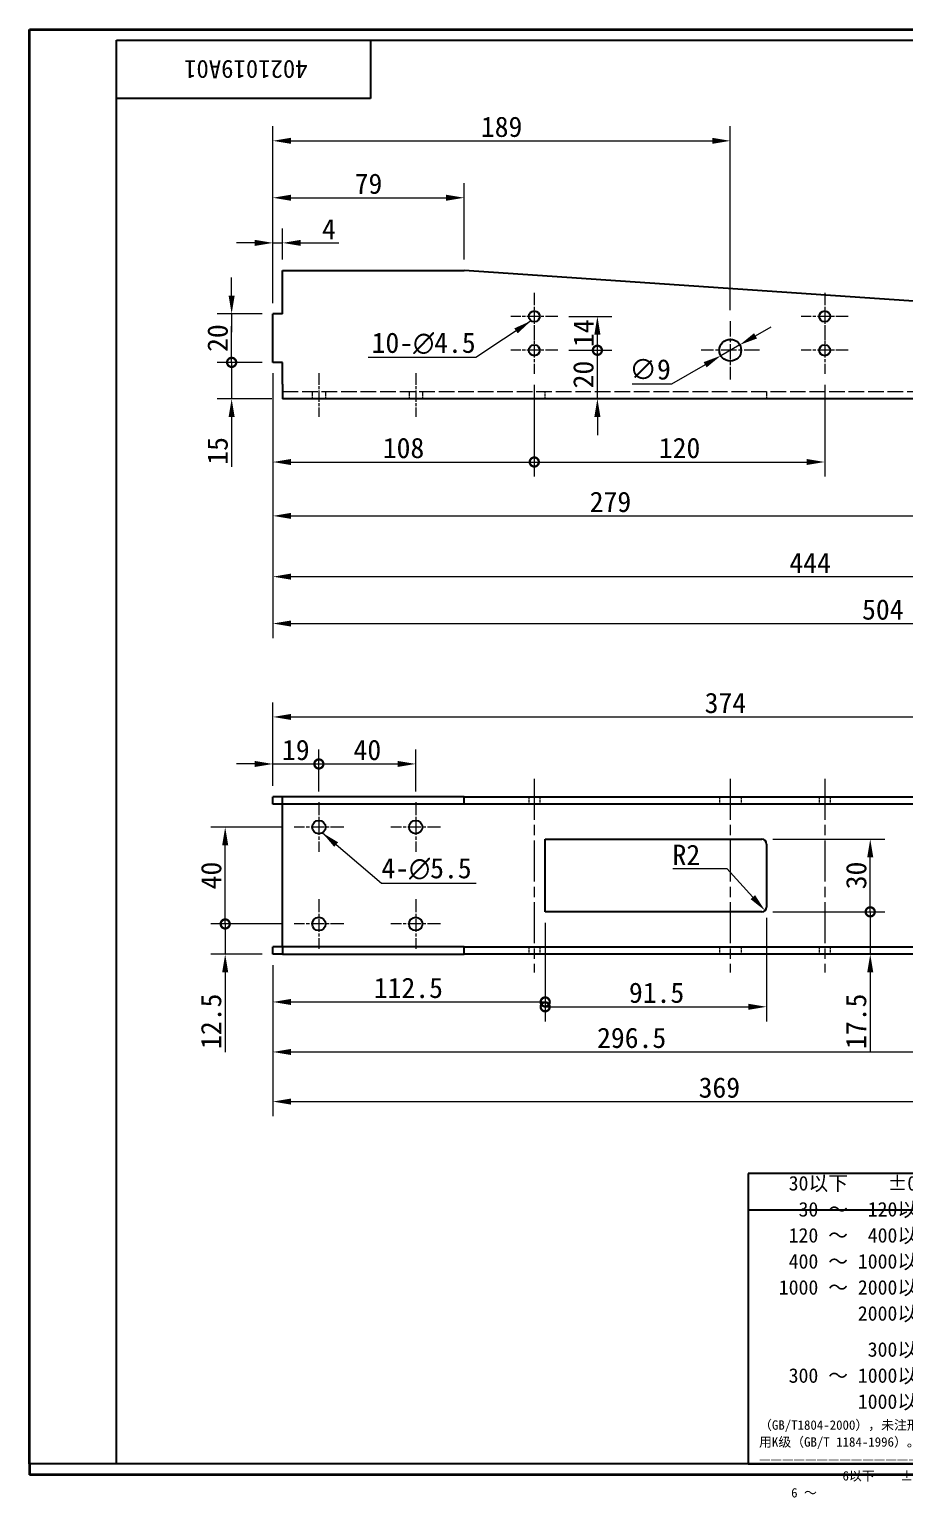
# Model space of a CAD drawing. Header units: millimetres. Extents: x 18 to 875, y 7 to 614.
# Drawn here: x 18 to 380, y 7 to 614 of the extents above; entities that cross this region are included whole.
import ezdxf
from ezdxf.enums import TextEntityAlignment as Align

# ---------------------------------------------------------------- set-up
doc = ezdxf.new("R2010")
doc.units = ezdxf.units.MM
doc.header["$LTSCALE"] = 3
doc.linetypes.add('CHAIN', pattern=[0.3543, 0.2362, -0.0295, 0.0591, -0.0295])
doc.linetypes.add('DASHED', pattern=[0.2067, 0.1654, -0.0413])
for name, color, linetype, lineweight in [('1', 7, 'Continuous', 18), ('可见 (ISO)', 7, 'Continuous', 25), ('图框 (ISO)', 7, 'Continuous', 35), ('标题 (ISO)', 7, 'Continuous', 25)]:
    doc.layers.add(name, color=color, linetype=linetype, lineweight=lineweight)
for name, color, linetype, lineweight, true_color in [('中心标记 (ISO)', 1, 'CHAIN', 18, 0xc2ff0000), ('中心线 (ISO)', 1, 'CHAIN', 18, 0xc2ff0000), ('尺寸 (ISO)', 7, 'Continuous', 18, 0xc2008000), ('符号 (ISO)', 7, 'Continuous', 18, 0xc2008000), ('隐藏 (ISO)', 5, 'DASHED', 18, 0xc20000ff)]:
    doc.layers.add(name, color=color, linetype=linetype, lineweight=lineweight, true_color=true_color)
doc.styles.add('文本样式164', font='SimSun.ttf')
doc.styles.add('文本样式165', font='SimSun.ttf')
doc.styles.add('文本样式74', font='SimSun.ttf')
doc.styles.add('最新国标', font='simfang.ttf')
doc.styles.add('注释文本 (ISO)', font='simfang.ttf')
doc.dimstyles.new('默认 (GB)', dxfattribs={"dimscale": 3, "dimtxt": 2.8, "dimasz": 2.5, "dimexe": 2, "dimexo": 1.5, "dimgap": 0.5, "dimtad": 1, "dimtoh": 1, "dimdsep": 46, "dimtxsty": '最新国标', "dimcen": 0.09, "dimdle": 10, "dimaunit": 1, "dimadec": 3, "dimazin": 2, "dimtfac": 0.535714, "dimtmove": 0, "dimatfit": 3, "dimfxl": 1, "dimtolj": 1, "dimtzin": 0, "dimlwd": -1, "dimlwe": -1, "dimarcsym": 0})
doc.dimstyles.new('默认 (GB)$7', dxfattribs={"dimscale": 3, "dimtxt": 2.8, "dimasz": 2.5, "dimexe": 2, "dimexo": 1.5, "dimgap": 0.5, "dimtad": 1, "dimtoh": 1, "dimdsep": 46, "dimtxsty": '最新国标', "dimcen": 0.09, "dimdle": 10, "dimaunit": 1, "dimadec": 3, "dimazin": 2, "dimtfac": 0.535714, "dimtmove": 0, "dimatfit": 3, "dimfxl": 1, "dimtolj": 1, "dimtzin": 0, "dimlwd": -1, "dimlwe": -1, "dimarcsym": 0})

# ---------------------------------------------------------------- blocks, each defined once
blk = doc.blocks.new('图框 最新国标')
at = {"layer": '图框 (ISO)'}
for p, q in [((6, 7), (6, 204.5)), ((6, 204.5), (291.5, 204.5)), ((291.5, 204.5), (291.5, 5.5)), ((6, 7), (6, 5.5)), ((6, 7), (6, 5.5)), ((291.5, 5.5), (6, 5.5))]:
    blk.add_line(p, q, dxfattribs=at)
at = {"layer": '图框 (ISO)', "color": 7, "linetype": 'Continuous', "lineweight": 25}
for p, q in [((18, 203), (290, 203)), ((18, 7), (18, 203)), ((18, 203), (290, 203)), ((53, 203), (53, 195)), ((290, 203), (290, 7)), ((290, 203), (290, 7)), ((53, 195), (18, 195)), ((290, 7), (6, 7)), ((290, 7), (18, 7))]:
    blk.add_line(p, q, dxfattribs=at)
at = {"layer": '图框 (ISO)', "style": '文本样式74'}
blk.add_attdef('零件代号_001', (44.32, 200.25), '', height=2.5, rotation=180, dxfattribs=at)
blk = doc.blocks.new('标题栏 最新国标')
at = {"layer": '标题 (ISO)'}
for p, q in [((381.98, -183.84), (196.98, -183.84)), ((196.98, -183.84), (196.98, -223.84)), ((254.48, -183.84), (254.48, -188.84)), ((269.48, -183.84), (269.48, -188.84)), ((289.48, -183.84), (289.48, -188.84)), ((381.98, -223.84), (381.98, -183.84)), ((383.48, -183.84), (383.48, -225.34)), ((281.48, -188.09), (281.48, -184.59)), ((281.48, -184.59), (286.48, -185.34)), ((286.48, -185.34), (286.48, -187.34)), ((286.48, -187.34), (281.48, -188.09)), ((196.98, -188.84), (381.98, -188.84)), ((232.98, -188.84), (232.98, -223.84)), ((321.98, -188.84), (321.98, -223.84)), ((321.98, -193.84), (381.98, -193.84)), ((321.98, -198.84), (381.98, -198.84)), ((351.98, -198.84), (351.98, -208.84)), ((321.98, -203.84), (232.98, -203.84)), ((321.98, -203.84), (381.98, -203.84)), ((321.98, -208.84), (381.98, -208.84)), ((321.98, -218.84), (381.98, -218.84)), ((196.98, -223.84), (381.98, -223.84)), ((383.48, -225.34), (196.98, -225.34))]:
    blk.add_line(p, q, dxfattribs=at)
at = {"layer": '标题 (ISO)', "linetype": 'CHAIN', "ltscale": 5.000333}
blk.add_line((274.98, -184.09), (274.98, -188.59), dxfattribs=at)
at = {"layer": '标题 (ISO)', "linetype": 'CHAIN', "ltscale": 15.834605}
blk.add_line((272.73, -186.34), (286.98, -186.34), dxfattribs=at)
at = {"layer": '标题 (ISO)'}
for radius in [1.75, 1]:
    blk.add_circle((274.98, -186.34), radius, dxfattribs=at)
at = {"layer": '1', "style": '文本样式164'}
for s, p in [('UNIT: mm', (261.98, -186.34)), ('材 料', (299.48, -186.34)), ('设 计', (327.98, -191.34)), ('制 图', (327.98, -196.34)), ('比 例', (327.98, -201.34)), ('重 量', (357.98, -201.34)), ('共 3  张', (336.98, -206.34)), ('第 2  张', (366.98, -206.34))]:
    blk.add_text(s, height=2, dxfattribs=at).set_placement(p, align=Align.MIDDLE_CENTER)
at = {"layer": '标题 (ISO)', "char_height": 2, "style": '注释文本 (ISO)'}
for s, insert, attachment_point, line_spacing_factor in [('   30以下    ±0.10 mm\\P    30 ～  120以下    ±0.15 mm\\P   120 ～  400以下    ±0.20 mm\\P   400 ～ 1000以下    ±0.30 mm\\P  1000 ～ 2000以下    ±0.50 mm\\P          2000以上    ±0.80 mm\\P\\H0.38462x;\\P\\H2.6x;           300以下    ±30′\\P   300 ～ 1000以下    ±15′\\P          1000以上    ±5′}{\\fSimSun|b0|i0|c134|p2;\\H0.65x;      未注公差角度及线性公差使用m\\P（GB/T1804-2000），未注形位公差使\\P用K级（GB/T 1184-1996）。\\P—————————————————\\P             6以下    ±0.05 mm\\P     6 ～', (198.48, -206.34), 4, 1.075116), ('{\\fMicrosoft YaHei|b0|i0|c134|p34;\\H1.75x;蓝探科工业自动化（昆山）有限公司\\P\\fArial|b0|i0|c0|p34;\\H0.71429x;Lantech Industrial Automation (Kunshan) Co., Ltd\\fFangSong|b0|i0|c134|p49;.\\H1.15195x; }', (277.48, -213.84), 5, 0.978695)]:
    blk.add_mtext(s, dxfattribs=dict(at, insert=insert, attachment_point=attachment_point, line_spacing_factor=line_spacing_factor))
at = {"layer": '标题 (ISO)', "attachment_point": 5, "style": '注释文本 (ISO)'}
for s, insert, char_height in [('\\fFangSong|b0|i0;零件号', (327.98, -211.84), 2), ('\\fSimSun|b0|i0;{\\H1.6000;未经蓝探科事先书面同意，严禁复制或发布此文件。}', (351.98, -221.34), 1.6)]:
    blk.add_mtext(s, dxfattribs=dict(at, insert=insert, char_height=char_height))
at = {"layer": '标题 (ISO)'}
for tag, p, height, style in [('材料_001', (320.84, -187.21), 2, '注释文本 (ISO)'), ('设计人_001', (353.58, -192.39), 2, '注释文本 (ISO)'), ('库存编号_001', (267.46, -198.15), 3.5, '文本样式165'), ('设计人_001', (353.58, -197.39), 2, '注释文本 (ISO)'), ('视图比例_001', (339.22, -202.33), 2, '注释文本 (ISO)'), ('质量\\P3;_001', (367.02, -202.16), 2, '注释文本 (ISO)'), ('零件代号_001', (345.63, -215.59), 3.5, '文本样式165')]:
    blk.add_attdef(tag, p, '', height=height, dxfattribs=dict(at, style=style))
blk = doc.blocks.new('_DotSmall')
at = {"color": 0, "linetype": 'ByBlock', "const_width": 0.5}
blk.add_lwpolyline([(-0.0625, 0, 1), (0.0625, 0, 1)], format="xyb", close=True, dxfattribs=at)
blk = doc.blocks.new('*D5')
at = {"layer": 'Defpoints', "color": 0}
for p in [(118.63, 475.96), (226.63, 471.21), (226.63, 434.81)]:
    blk.add_point(p, dxfattribs=at)
at = {"layer": '尺寸 (ISO)', "color": 116, "true_color": 0x000000}
for p, q in [((118.63, 471.46), (118.63, 428.81)), ((226.63, 466.71), (226.63, 428.81)), ((126.13, 434.81), (226.63, 434.81))]:
    blk.add_line(p, q, dxfattribs=at)
blk.add_solid([(126.13, 436.06), (126.13, 433.56), (118.63, 434.81)], dxfattribs=at)
at = {"layer": '尺寸 (ISO)', "color": 116, "true_color": 0x000000, "xscale": 7.5, "yscale": 7.5, "zscale": 7.5}
blk.add_blockref('_DotSmall', (226.63, 434.81), dxfattribs=at)
at = {"layer": '尺寸 (ISO)', "insert": (172.6, 440.56), "char_height": 8.4, "attachment_point": 5, "style": '最新国标'}
blk.add_mtext('\\A1;108', dxfattribs=at)
blk = doc.blocks.new('*D7')
at = {"layer": 'Defpoints', "color": 0}
for p in [(226.63, 471.21), (346.63, 471.21), (346.63, 434.81)]:
    blk.add_point(p, dxfattribs=at)
at = {"layer": '尺寸 (ISO)', "color": 116, "true_color": 0x000000}
for p, q in [((226.63, 466.71), (226.63, 428.81)), ((346.63, 466.71), (346.63, 428.81)), ((226.63, 434.81), (339.13, 434.81))]:
    blk.add_line(p, q, dxfattribs=at)
blk.add_solid([(339.13, 436.06), (339.13, 433.56), (346.63, 434.81)], dxfattribs=at)
at = {"layer": '尺寸 (ISO)', "color": 116, "true_color": 0x000000, "xscale": 7.5, "yscale": 7.5, "zscale": 7.5, "rotation": 180}
blk.add_blockref('_DotSmall', (226.63, 434.81), dxfattribs=at)
at = {"layer": '尺寸 (ISO)', "insert": (286.66, 440.56), "char_height": 8.4, "attachment_point": 5, "style": '最新国标'}
blk.add_mtext('\\A1;120', dxfattribs=at)
blk = doc.blocks.new('*D8')
at = {"layer": 'Defpoints', "color": 0}
for p in [(307.63, 567.47), (118.63, 495.96), (307.63, 492.96)]:
    blk.add_point(p, dxfattribs=at)
at = {"layer": '尺寸 (ISO)', "color": 116, "true_color": 0x000000}
for p, q in [((118.63, 500.46), (118.63, 573.47)), ((307.63, 497.46), (307.63, 573.47)), ((126.13, 567.47), (300.13, 567.47))]:
    blk.add_line(p, q, dxfattribs=at)
for points in [[(126.13, 568.72), (126.13, 566.22), (118.63, 567.47)], [(300.13, 568.72), (300.13, 566.22), (307.63, 567.47)]]:
    blk.add_solid(points, dxfattribs=at)
at = {"layer": '尺寸 (ISO)', "insert": (213.13, 573.22), "char_height": 8.4, "attachment_point": 5, "style": '最新国标'}
blk.add_mtext('\\A1;189', dxfattribs=at)
blk = doc.blocks.new('*D9')
at = {"layer": 'Defpoints', "color": 0}
for p in [(118.63, 475.96), (397.63, 461.21), (397.63, 412.56)]:
    blk.add_point(p, dxfattribs=at)
at = {"layer": '尺寸 (ISO)', "color": 116, "true_color": 0x000000}
for p, q in [((118.63, 471.46), (118.63, 406.56)), ((397.63, 456.71), (397.63, 406.56)), ((126.13, 412.56), (397.63, 412.56))]:
    blk.add_line(p, q, dxfattribs=at)
blk.add_solid([(126.13, 413.81), (126.13, 411.31), (118.63, 412.56)], dxfattribs=at)
at = {"layer": '尺寸 (ISO)', "color": 116, "true_color": 0x000000, "xscale": 7.5, "yscale": 7.5, "zscale": 7.5}
blk.add_blockref('_DotSmall', (397.63, 412.56), dxfattribs=at)
at = {"layer": '尺寸 (ISO)', "insert": (258.1, 418.3), "char_height": 8.4, "attachment_point": 5, "style": '最新国标'}
blk.add_mtext('\\A1;279', dxfattribs=at)
blk = doc.blocks.new('*D12')
at = {"layer": 'Defpoints', "color": 0}
for p in [(101.58, 475.96), (118.63, 475.96), (122.63, 460.96)]:
    blk.add_point(p, dxfattribs=at)
at = {"layer": '尺寸 (ISO)', "color": 116, "true_color": 0x000000}
for p, q in [((101.58, 475.96), (101.58, 490.96)), ((114.13, 475.96), (95.58, 475.96)), ((101.58, 475.96), (101.58, 460.96)), ((118.13, 460.96), (95.58, 460.96)), ((101.58, 453.46), (101.58, 432.83))]:
    blk.add_line(p, q, dxfattribs=at)
blk.add_solid([(100.33, 453.46), (102.83, 453.46), (101.58, 460.96)], dxfattribs=at)
at = {"layer": '尺寸 (ISO)', "color": 116, "true_color": 0x000000, "xscale": 7.5, "yscale": 7.5, "zscale": 7.5, "rotation": 270}
blk.add_blockref('_DotSmall', (101.58, 475.96), dxfattribs=at)
at = {"layer": '尺寸 (ISO)', "insert": (95.83, 439.39), "char_height": 8.4, "attachment_point": 5, "rotation": 90, "style": '最新国标'}
blk.add_mtext('\\A1;15', dxfattribs=at)
blk = doc.blocks.new('*D13')
at = {"layer": 'Defpoints', "color": 0}
for p in [(101.58, 495.96), (118.63, 495.96), (118.63, 475.96)]:
    blk.add_point(p, dxfattribs=at)
at = {"layer": '尺寸 (ISO)', "color": 116, "true_color": 0x000000}
for p, q in [((101.58, 503.46), (101.58, 510.96)), ((114.13, 495.96), (95.58, 495.96)), ((101.58, 495.96), (101.58, 488.46)), ((101.58, 475.96), (101.58, 488.46)), ((114.13, 475.96), (95.58, 475.96))]:
    blk.add_line(p, q, dxfattribs=at)
blk.add_solid([(100.33, 503.46), (102.83, 503.46), (101.58, 495.96)], dxfattribs=at)
at = {"layer": '尺寸 (ISO)', "color": 116, "true_color": 0x000000, "xscale": 7.5, "yscale": 7.5, "zscale": 7.5, "rotation": 90}
blk.add_blockref('_DotSmall', (101.58, 475.96), dxfattribs=at)
at = {"layer": '尺寸 (ISO)', "insert": (95.83, 485.99), "char_height": 8.4, "attachment_point": 5, "rotation": 90, "style": '最新国标'}
blk.add_mtext('\\A1;20', dxfattribs=at)
blk = doc.blocks.new('*D14')
at = {"layer": 'Defpoints', "color": 0}
for p in [(122.63, 525.31), (122.63, 513.96), (118.63, 495.96)]:
    blk.add_point(p, dxfattribs=at)
at = {"layer": '尺寸 (ISO)', "color": 116, "true_color": 0x000000}
for p, q in [((118.63, 500.46), (118.63, 531.31)), ((122.63, 518.46), (122.63, 531.31)), ((111.13, 525.31), (103.63, 525.31)), ((118.63, 525.31), (122.63, 525.31)), ((130.13, 525.31), (145.91, 525.31))]:
    blk.add_line(p, q, dxfattribs=at)
for points in [[(111.13, 526.56), (111.13, 524.06), (118.63, 525.31)], [(130.13, 526.56), (130.13, 524.06), (122.63, 525.31)]]:
    blk.add_solid(points, dxfattribs=at)
at = {"layer": '尺寸 (ISO)', "insert": (141.77, 531.01), "char_height": 8.4, "attachment_point": 5, "style": '最新国标'}
blk.add_mtext('\\A1;4', dxfattribs=at)
blk = doc.blocks.new('*D15')
at = {"layer": 'Defpoints', "color": 0}
for p in [(197.63, 543.96), (197.63, 513.96), (118.63, 495.96)]:
    blk.add_point(p, dxfattribs=at)
at = {"layer": '尺寸 (ISO)', "color": 116, "true_color": 0x000000}
for p, q in [((118.63, 500.46), (118.63, 549.96)), ((197.63, 518.46), (197.63, 549.96)), ((126.13, 543.96), (190.13, 543.96))]:
    blk.add_line(p, q, dxfattribs=at)
for points in [[(126.13, 545.21), (126.13, 542.71), (118.63, 543.96)], [(190.13, 545.21), (190.13, 542.71), (197.63, 543.96)]]:
    blk.add_solid(points, dxfattribs=at)
at = {"layer": '尺寸 (ISO)', "insert": (158.13, 549.7), "char_height": 8.4, "attachment_point": 5, "style": '最新国标'}
blk.add_mtext('\\A1;79', dxfattribs=at)
blk = doc.blocks.new('*D17')
at = {"layer": 'Defpoints', "color": 0}
for p in [(118.63, 475.96), (562.63, 453.46), (562.63, 387.46)]:
    blk.add_point(p, dxfattribs=at)
at = {"layer": '尺寸 (ISO)', "color": 116, "true_color": 0x000000}
for p, q in [((118.63, 471.46), (118.63, 381.46)), ((562.63, 448.96), (562.63, 381.46)), ((126.13, 387.46), (562.63, 387.46))]:
    blk.add_line(p, q, dxfattribs=at)
blk.add_solid([(126.13, 388.71), (126.13, 386.21), (118.63, 387.46)], dxfattribs=at)
at = {"layer": '尺寸 (ISO)', "color": 116, "true_color": 0x000000, "xscale": 7.5, "yscale": 7.5, "zscale": 7.5}
blk.add_blockref('_DotSmall', (562.63, 387.46), dxfattribs=at)
at = {"layer": '尺寸 (ISO)', "insert": (340.6, 393.16), "char_height": 8.4, "attachment_point": 5, "style": '最新国标'}
blk.add_mtext('\\A1;444', dxfattribs=at)
blk = doc.blocks.new('*D21')
at = {"layer": 'Defpoints', "color": 0}
for p in [(415.13, 241.52), (118.63, 231.52), (415.13, 191.15)]:
    blk.add_point(p, dxfattribs=at)
at = {"layer": '尺寸 (ISO)', "color": 116, "true_color": 0x000000}
for p, q in [((415.13, 237.02), (415.13, 185.15)), ((118.63, 227.02), (118.63, 185.15)), ((126.13, 191.15), (415.13, 191.15))]:
    blk.add_line(p, q, dxfattribs=at)
blk.add_solid([(126.13, 192.4), (126.13, 189.9), (118.63, 191.15)], dxfattribs=at)
at = {"layer": '尺寸 (ISO)', "color": 116, "true_color": 0x000000, "xscale": 7.5, "yscale": 7.5, "zscale": 7.5}
blk.add_blockref('_DotSmall', (415.13, 191.15), dxfattribs=at)
at = {"layer": '尺寸 (ISO)', "insert": (266.85, 196.93), "char_height": 8.4, "attachment_point": 5, "style": '最新国标'}
blk.add_mtext('\\A1;296.5', dxfattribs=at)
blk = doc.blocks.new('*D23')
at = {"layer": 'Defpoints', "color": 0}
for p in [(231.13, 249.02), (118.63, 231.52), (231.13, 211.8)]:
    blk.add_point(p, dxfattribs=at)
at = {"layer": '尺寸 (ISO)', "color": 116, "true_color": 0x000000}
for p, q in [((231.13, 244.52), (231.13, 205.8)), ((118.63, 227.02), (118.63, 205.8)), ((126.13, 211.8), (231.13, 211.8))]:
    blk.add_line(p, q, dxfattribs=at)
blk.add_solid([(126.13, 213.05), (126.13, 210.55), (118.63, 211.8)], dxfattribs=at)
at = {"layer": '尺寸 (ISO)', "color": 116, "true_color": 0x000000, "xscale": 7.5, "yscale": 7.5, "zscale": 7.5}
blk.add_blockref('_DotSmall', (231.13, 211.8), dxfattribs=at)
at = {"layer": '尺寸 (ISO)', "insert": (174.6, 217.57), "char_height": 8.4, "attachment_point": 5, "style": '最新国标'}
blk.add_mtext('\\A1;112.5', dxfattribs=at)
blk = doc.blocks.new('*D24')
at = {"layer": 'Defpoints', "color": 0}
for p in [(231.13, 249.02), (322.63, 251.02), (322.63, 209.8)]:
    blk.add_point(p, dxfattribs=at)
at = {"layer": '尺寸 (ISO)', "color": 116, "true_color": 0x000000}
for p, q in [((231.13, 244.52), (231.13, 203.8)), ((322.63, 246.52), (322.63, 203.8)), ((231.13, 209.8), (315.13, 209.8))]:
    blk.add_line(p, q, dxfattribs=at)
blk.add_solid([(315.13, 211.05), (315.13, 208.55), (322.63, 209.8)], dxfattribs=at)
at = {"layer": '尺寸 (ISO)', "color": 116, "true_color": 0x000000, "xscale": 7.5, "yscale": 7.5, "zscale": 7.5, "rotation": 180}
blk.add_blockref('_DotSmall', (231.13, 209.8), dxfattribs=at)
at = {"layer": '尺寸 (ISO)', "insert": (277.16, 215.57), "char_height": 8.4, "attachment_point": 5, "style": '最新国标'}
blk.add_mtext('\\A1;91.5', dxfattribs=at)
blk = doc.blocks.new('*D25')
at = {"layer": 'Defpoints', "color": 0}
for p in [(98.92, 244.02), (127.38, 244.02), (118.63, 231.52)]:
    blk.add_point(p, dxfattribs=at)
at = {"layer": '尺寸 (ISO)', "color": 116, "true_color": 0x000000}
for p, q in [((98.92, 244.02), (98.92, 259.02)), ((122.88, 244.02), (92.92, 244.02)), ((98.92, 244.02), (98.92, 231.52)), ((114.13, 231.52), (92.92, 231.52)), ((98.92, 224.02), (98.92, 191.1))]:
    blk.add_line(p, q, dxfattribs=at)
blk.add_solid([(97.67, 224.02), (100.17, 224.02), (98.92, 231.52)], dxfattribs=at)
at = {"layer": '尺寸 (ISO)', "color": 116, "true_color": 0x000000, "xscale": 7.5, "yscale": 7.5, "zscale": 7.5, "rotation": 270}
blk.add_blockref('_DotSmall', (98.92, 244.02), dxfattribs=at)
at = {"layer": '尺寸 (ISO)', "insert": (93.15, 203.81), "char_height": 8.4, "attachment_point": 5, "rotation": 90, "style": '最新国标'}
blk.add_mtext('\\A1;12.5', dxfattribs=at)
blk = doc.blocks.new('*D26')
at = {"layer": 'Defpoints', "color": 0}
for p in [(98.92, 284.02), (127.38, 284.02), (127.38, 244.02)]:
    blk.add_point(p, dxfattribs=at)
at = {"layer": '尺寸 (ISO)', "color": 116, "true_color": 0x000000}
for p, q in [((122.88, 284.02), (92.92, 284.02)), ((98.92, 244.02), (98.92, 276.52)), ((122.88, 244.02), (92.92, 244.02))]:
    blk.add_line(p, q, dxfattribs=at)
blk.add_solid([(97.67, 276.52), (100.17, 276.52), (98.92, 284.02)], dxfattribs=at)
at = {"layer": '尺寸 (ISO)', "color": 116, "true_color": 0x000000, "xscale": 7.5, "yscale": 7.5, "zscale": 7.5, "rotation": 270}
blk.add_blockref('_DotSmall', (98.92, 244.02), dxfattribs=at)
at = {"layer": '尺寸 (ISO)', "insert": (93.17, 264.02), "char_height": 8.4, "attachment_point": 5, "rotation": 90, "style": '最新国标'}
blk.add_mtext('\\A1;40', dxfattribs=at)
blk = doc.blocks.new('*D27')
at = {"layer": 'Defpoints', "color": 0}
for p in [(320.63, 249.02), (365.44, 249.02), (197.63, 231.52)]:
    blk.add_point(p, dxfattribs=at)
at = {"layer": '尺寸 (ISO)', "color": 116, "true_color": 0x000000}
for p, q in [((365.44, 249.02), (365.44, 264.02)), ((325.13, 249.02), (371.44, 249.02)), ((365.44, 249.02), (365.44, 231.52)), ((365.44, 224.02), (365.44, 191.1))]:
    blk.add_line(p, q, dxfattribs=at)
blk.add_solid([(364.19, 224.02), (366.69, 224.02), (365.44, 231.52)], dxfattribs=at)
at = {"layer": '尺寸 (ISO)', "color": 116, "true_color": 0x000000, "xscale": 7.5, "yscale": 7.5, "zscale": 7.5, "rotation": 270}
blk.add_blockref('_DotSmall', (365.44, 249.02), dxfattribs=at)
at = {"layer": '尺寸 (ISO)', "insert": (359.66, 203.81), "char_height": 8.4, "attachment_point": 5, "rotation": 90, "style": '最新国标'}
blk.add_mtext('\\A1;17.5', dxfattribs=at)
blk = doc.blocks.new('*D28')
at = {"layer": 'Defpoints', "color": 0}
for p in [(320.63, 279.02), (365.44, 279.02), (320.63, 249.02)]:
    blk.add_point(p, dxfattribs=at)
at = {"layer": '尺寸 (ISO)', "color": 116, "true_color": 0x000000}
for p, q in [((325.13, 279.02), (371.44, 279.02)), ((365.44, 249.02), (365.44, 271.52)), ((325.13, 249.02), (371.44, 249.02))]:
    blk.add_line(p, q, dxfattribs=at)
blk.add_solid([(364.19, 271.52), (366.69, 271.52), (365.44, 279.02)], dxfattribs=at)
at = {"layer": '尺寸 (ISO)', "color": 116, "true_color": 0x000000, "xscale": 7.5, "yscale": 7.5, "zscale": 7.5, "rotation": 270}
blk.add_blockref('_DotSmall', (365.44, 249.02), dxfattribs=at)
at = {"layer": '尺寸 (ISO)', "insert": (359.69, 264.05), "char_height": 8.4, "attachment_point": 5, "rotation": 90, "style": '最新国标'}
blk.add_mtext('\\A1;30', dxfattribs=at)
blk = doc.blocks.new('*D30')
at = {"layer": 'Defpoints', "color": 0}
for p in [(487.63, 250.02), (118.63, 231.52), (487.63, 170.65)]:
    blk.add_point(p, dxfattribs=at)
at = {"layer": '尺寸 (ISO)', "color": 116, "true_color": 0x000000}
for p, q in [((487.63, 245.52), (487.63, 164.65)), ((118.63, 227.02), (118.63, 164.65)), ((126.13, 170.65), (487.63, 170.65))]:
    blk.add_line(p, q, dxfattribs=at)
blk.add_solid([(126.13, 171.9), (126.13, 169.4), (118.63, 170.65)], dxfattribs=at)
at = {"layer": '尺寸 (ISO)', "color": 116, "true_color": 0x000000, "xscale": 7.5, "yscale": 7.5, "zscale": 7.5}
blk.add_blockref('_DotSmall', (487.63, 170.65), dxfattribs=at)
at = {"layer": '尺寸 (ISO)', "insert": (303.1, 176.4), "char_height": 8.4, "attachment_point": 5, "style": '最新国标'}
blk.add_mtext('\\A1;369', dxfattribs=at)
blk = doc.blocks.new('*D32')
at = {"layer": 'Defpoints', "color": 0}
for p in [(492.63, 329.52), (118.63, 296.52), (492.63, 291.67)]:
    blk.add_point(p, dxfattribs=at)
at = {"layer": '尺寸 (ISO)', "color": 116, "true_color": 0x000000}
for p, q in [((118.63, 301.02), (118.63, 335.52)), ((492.63, 296.17), (492.63, 335.52)), ((126.13, 329.52), (492.63, 329.52))]:
    blk.add_line(p, q, dxfattribs=at)
blk.add_solid([(126.13, 330.77), (126.13, 328.27), (118.63, 329.52)], dxfattribs=at)
at = {"layer": '尺寸 (ISO)', "color": 116, "true_color": 0x000000, "xscale": 7.5, "yscale": 7.5, "zscale": 7.5}
blk.add_blockref('_DotSmall', (492.63, 329.52), dxfattribs=at)
at = {"layer": '尺寸 (ISO)', "insert": (305.6, 335.26), "char_height": 8.4, "attachment_point": 5, "style": '最新国标'}
blk.add_mtext('\\A1;374', dxfattribs=at)
blk = doc.blocks.new('*D40')
at = {"layer": 'Defpoints', "color": 0}
for p in [(118.63, 475.96), (622.63, 460.96), (622.63, 368.1)]:
    blk.add_point(p, dxfattribs=at)
at = {"layer": '尺寸 (ISO)', "color": 116, "true_color": 0x000000}
for p, q in [((118.63, 471.46), (118.63, 362.1)), ((622.63, 456.46), (622.63, 362.1)), ((126.13, 368.1), (615.13, 368.1))]:
    blk.add_line(p, q, dxfattribs=at)
for points in [[(126.13, 369.35), (126.13, 366.85), (118.63, 368.1)], [(615.13, 369.35), (615.13, 366.85), (622.63, 368.1)]]:
    blk.add_solid(points, dxfattribs=at)
at = {"layer": '尺寸 (ISO)', "insert": (370.63, 373.84), "char_height": 8.4, "attachment_point": 5, "style": '最新国标'}
blk.add_mtext('\\A1;504', dxfattribs=at)
blk = doc.blocks.new('*D42')
at = {"layer": 'Defpoints', "color": 0}
for p in [(137.63, 310.1), (118.63, 296.52), (137.63, 294.27)]:
    blk.add_point(p, dxfattribs=at)
at = {"layer": '尺寸 (ISO)', "color": 116, "true_color": 0x000000}
for p, q in [((118.63, 301.02), (118.63, 316.1)), ((137.63, 298.77), (137.63, 316.1)), ((111.13, 310.1), (103.63, 310.1)), ((118.63, 310.1), (126.13, 310.1)), ((126.13, 310.1), (137.63, 310.1))]:
    blk.add_line(p, q, dxfattribs=at)
blk.add_solid([(111.13, 311.35), (111.13, 308.85), (118.63, 310.1)], dxfattribs=at)
at = {"layer": '尺寸 (ISO)', "color": 116, "true_color": 0x000000, "xscale": 7.5, "yscale": 7.5, "zscale": 7.5, "rotation": 180}
blk.add_blockref('_DotSmall', (137.63, 310.1), dxfattribs=at)
at = {"layer": '尺寸 (ISO)', "insert": (128.1, 315.85), "char_height": 8.4, "attachment_point": 5, "style": '最新国标'}
blk.add_mtext('\\A1;19', dxfattribs=at)
blk = doc.blocks.new('*D43')
at = {"layer": 'Defpoints', "color": 0}
for p in [(177.63, 310.1), (137.63, 294.27), (177.63, 294.27)]:
    blk.add_point(p, dxfattribs=at)
at = {"layer": '尺寸 (ISO)', "color": 116, "true_color": 0x000000}
for p, q in [((137.63, 298.77), (137.63, 316.1)), ((177.63, 298.77), (177.63, 316.1)), ((137.63, 310.1), (170.13, 310.1))]:
    blk.add_line(p, q, dxfattribs=at)
blk.add_solid([(170.13, 311.35), (170.13, 308.85), (177.63, 310.1)], dxfattribs=at)
at = {"layer": '尺寸 (ISO)', "color": 116, "true_color": 0x000000, "xscale": 7.5, "yscale": 7.5, "zscale": 7.5, "rotation": 180}
blk.add_blockref('_DotSmall', (137.63, 310.1), dxfattribs=at)
at = {"layer": '尺寸 (ISO)', "insert": (157.66, 315.85), "char_height": 8.4, "attachment_point": 5, "style": '最新国标'}
blk.add_mtext('\\A1;40', dxfattribs=at)
blk = doc.blocks.new('*D46')
at = {"layer": 'Defpoints', "color": 0}
for p in [(311.53, 483.19), (303.72, 478.72)]:
    blk.add_point(p, dxfattribs=at)
at = {"layer": '尺寸 (ISO)', "color": 116, "true_color": 0x000000}
for p, q in [((318.04, 486.93), (324.54, 490.66)), ((311.53, 483.19), (303.72, 478.72)), ((297.22, 474.99), (283.34, 467.02)), ((283.34, 467.02), (267.1, 467.02))]:
    blk.add_line(p, q, dxfattribs=at)
for points in [[(317.42, 488.01), (318.66, 485.84), (311.53, 483.19)], [(296.6, 476.07), (297.84, 473.9), (303.72, 478.72)]]:
    blk.add_solid(points, dxfattribs=at)
at = {"layer": '尺寸 (ISO)', "insert": (274.47, 473.01), "char_height": 8.4, "attachment_point": 5, "style": '最新国标'}
blk.add_mtext('\\A1;∅9', dxfattribs=at)
blk = doc.blocks.new('*D48')
at = {"layer": 'Defpoints', "color": 0}
for p in [(236.38, 480.96), (252.7, 480.96), (122.63, 460.96)]:
    blk.add_point(p, dxfattribs=at)
at = {"layer": '尺寸 (ISO)', "color": 116, "true_color": 0x000000}
for p, q in [((240.88, 480.96), (258.7, 480.96)), ((252.7, 468.46), (252.7, 480.96)), ((252.7, 460.96), (252.7, 468.46)), ((252.7, 453.46), (252.7, 445.96))]:
    blk.add_line(p, q, dxfattribs=at)
blk.add_solid([(251.45, 453.46), (253.95, 453.46), (252.7, 460.96)], dxfattribs=at)
at = {"layer": '尺寸 (ISO)', "color": 116, "true_color": 0x000000, "xscale": 7.5, "yscale": 7.5, "zscale": 7.5, "rotation": 270}
blk.add_blockref('_DotSmall', (252.7, 480.96), dxfattribs=at)
at = {"layer": '尺寸 (ISO)', "insert": (246.95, 470.93), "char_height": 8.4, "attachment_point": 5, "rotation": 90, "style": '最新国标'}
blk.add_mtext('\\A1;20', dxfattribs=at)
blk = doc.blocks.new('*D49')
at = {"layer": 'Defpoints', "color": 0}
for p in [(236.38, 494.96), (252.7, 494.96), (236.38, 480.96)]:
    blk.add_point(p, dxfattribs=at)
at = {"layer": '尺寸 (ISO)', "color": 116, "true_color": 0x000000}
for p, q in [((240.88, 494.96), (258.7, 494.96)), ((252.7, 480.96), (252.7, 487.46)), ((240.88, 480.96), (258.7, 480.96))]:
    blk.add_line(p, q, dxfattribs=at)
blk.add_solid([(251.45, 487.46), (253.95, 487.46), (252.7, 494.96)], dxfattribs=at)
at = {"layer": '尺寸 (ISO)', "color": 116, "true_color": 0x000000, "xscale": 7.5, "yscale": 7.5, "zscale": 7.5, "rotation": 270}
blk.add_blockref('_DotSmall', (252.7, 480.96), dxfattribs=at)
at = {"layer": '尺寸 (ISO)', "insert": (247, 487.99), "char_height": 8.4, "attachment_point": 5, "rotation": 90, "style": '最新国标'}
blk.add_mtext('\\A1;14', dxfattribs=at)
blk = doc.blocks.new('*D53')
at = {"layer": 'Defpoints', "color": 0}
for p in [(320.63, 251.02), (321.97, 249.53)]:
    blk.add_point(p, dxfattribs=at)
at = {"layer": '尺寸 (ISO)', "color": 116, "true_color": 0x000000}
for p, q in [((283.9, 266.87), (306.25, 266.87)), ((306.25, 266.87), (316.93, 255.09))]:
    blk.add_line(p, q, dxfattribs=at)
blk.add_solid([(317.86, 255.93), (316.01, 254.25), (321.97, 249.53)], dxfattribs=at)
at = {"layer": '尺寸 (ISO)', "insert": (289.47, 272.57), "char_height": 8.4, "attachment_point": 5, "style": '最新国标'}
blk.add_mtext('\\A1;R2', dxfattribs=at)

msp = doc.modelspace()

# ---------------------------------------------------------------- linework, layer by layer
at = {"layer": '中心标记 (ISO)', "ltscale": 7.222748}
for p, q in [((226.6279, 504.7061), (226.6279, 485.2061)), ((346.6279, 504.7061), (346.6279, 485.2061)), ((236.3779, 494.9561), (216.8779, 494.9561)), ((356.3779, 494.9561), (336.8779, 494.9561)), ((226.6279, 490.7061), (226.6279, 471.2061)), ((346.6279, 490.7061), (346.6279, 471.2061)), ((236.3779, 480.9561), (216.8779, 480.9561)), ((356.3779, 480.9561), (336.8779, 480.9561))]:
    msp.add_line(p, q, dxfattribs=at)
at = {"layer": '中心标记 (ISO)', "ltscale": 8.88956}
for p, q in [((307.6279, 492.9561), (307.6279, 468.9561)), ((319.6279, 480.9561), (295.6279, 480.9561))]:
    msp.add_line(p, q, dxfattribs=at)
at = {"layer": '中心标记 (ISO)', "ltscale": 7.593151}
for p, q in [((137.6279, 294.2662), (137.6279, 273.7662)), ((177.6279, 294.2662), (177.6279, 273.7662)), ((147.8779, 284.0162), (127.3779, 284.0162)), ((187.8779, 284.0162), (167.3779, 284.0162)), ((137.6279, 254.2662), (137.6279, 233.7662)), ((177.6279, 254.2662), (177.6279, 233.7662)), ((147.8779, 244.0162), (127.3779, 244.0162)), ((187.8779, 244.0162), (167.3779, 244.0162))]:
    msp.add_line(p, q, dxfattribs=at)
at = {"layer": '中心线 (ISO)', "ltscale": 6.667144}
for p, q in [((137.6279, 471.4561), (137.6279, 453.4561)), ((177.6279, 471.4561), (177.6279, 453.4561))]:
    msp.add_line(p, q, dxfattribs=at)
at = {"layer": '中心线 (ISO)', "ltscale": 23.990969}
for p, q in [((226.6279, 304.0162), (226.6279, 224.0162)), ((307.6279, 304.0162), (307.6279, 224.0162)), ((346.6279, 304.0162), (346.6279, 224.0162))]:
    msp.add_line(p, q, dxfattribs=at)
at = {"layer": '可见 (ISO)'}
for p, q in [((122.6279, 495.9561), (122.6279, 513.9561)), ((122.6279, 513.9561), (197.6279, 513.9561)), ((622.6279, 484.9561), (197.6279, 513.9561)), ((122.6279, 495.9561), (118.6279, 495.9561)), ((118.6279, 475.9561), (118.6279, 495.9561)), ((122.6279, 475.9561), (118.6279, 475.9561)), ((122.6279, 466.9561), (122.6279, 475.9561)), ((122.6279, 466.9561), (122.6279, 460.9561)), ((622.6279, 460.9561), (122.6279, 460.9561)), ((122.6279, 296.5162), (118.6279, 296.5162)), ((118.6279, 293.5162), (118.6279, 296.5162)), ((122.6279, 293.5162), (118.6279, 293.5162)), ((122.6279, 293.5162), (122.6279, 296.5162)), ((197.6279, 296.5162), (122.6279, 296.5162)), ((197.6279, 293.5162), (122.6279, 293.5162)), ((122.6279, 290.5162), (122.6279, 293.5162)), ((197.6279, 296.5162), (622.6279, 296.5162)), ((197.6279, 293.5162), (197.6279, 296.5162)), ((622.6279, 293.5162), (197.6279, 293.5162)), ((122.6279, 237.5162), (122.6279, 290.5162)), ((231.1279, 249.0162), (231.1279, 279.0162)), ((231.1279, 279.0162), (320.6279, 279.0162)), ((322.6279, 277.0162), (322.6279, 251.0162)), ((320.6279, 249.0162), (231.1279, 249.0162)), ((122.6279, 234.5162), (122.6279, 237.5162)), ((122.6279, 234.5162), (118.6279, 234.5162)), ((118.6279, 231.5162), (118.6279, 234.5162)), ((122.6279, 231.5162), (118.6279, 231.5162)), ((122.6279, 234.5162), (122.6279, 231.5162)), ((197.6279, 234.5162), (122.6279, 234.5162)), ((122.6279, 231.5162), (197.6279, 231.5162)), ((197.6279, 234.5162), (622.6279, 234.5162)), ((197.6279, 231.5162), (197.6279, 234.5162)), ((622.6279, 231.5162), (197.6279, 231.5162))]:
    msp.add_line(p, q, dxfattribs=at)
for centre, radius in [((226.6279, 494.9561), 2.25), ((346.6279, 494.9561), 2.25), ((307.6279, 480.9561), 4.5), ((226.6279, 480.9561), 2.25), ((346.6279, 480.9561), 2.25), ((137.6279, 284.0162), 2.75), ((177.6279, 284.0162), 2.75), ((137.6279, 244.0162), 2.75), ((177.6279, 244.0162), 2.75)]:
    msp.add_circle(centre, radius, dxfattribs=at)
for centre, start, end in [((320.6279, 277.0162), 0, 90), ((320.6279, 251.0162), 270, 0)]:
    msp.add_arc(centre, 2, start, end, dxfattribs=at)
at = {"layer": '隐藏 (ISO)', "ltscale": 13.005186}
msp.add_line((122.6279, 463.9561), (622.6279, 463.9561), dxfattribs=at)
at = {"layer": '隐藏 (ISO)', "ltscale": 1.904597}
for p, q in [((134.8779, 463.9561), (134.8779, 460.9561)), ((140.3779, 463.9561), (140.3779, 460.9561)), ((174.8779, 463.9561), (174.8779, 460.9561)), ((180.3779, 463.9561), (180.3779, 460.9561)), ((231.1279, 460.9561), (231.1279, 463.9561)), ((322.6279, 463.9561), (322.6279, 460.9561)), ((224.3779, 296.5162), (224.3779, 293.5162)), ((228.8779, 296.5162), (228.8779, 293.5162)), ((303.1279, 296.5162), (303.1279, 293.5162)), ((312.1279, 296.5162), (312.1279, 293.5162)), ((344.3779, 296.5162), (344.3779, 293.5162)), ((348.8779, 296.5162), (348.8779, 293.5162)), ((224.3779, 234.5162), (224.3779, 231.5162)), ((228.8779, 234.5162), (228.8779, 231.5162)), ((303.1279, 234.5162), (303.1279, 231.5162)), ((312.1279, 234.5162), (312.1279, 231.5162)), ((344.3779, 234.5162), (344.3779, 231.5162)), ((348.8779, 234.5162), (348.8779, 231.5162))]:
    msp.add_line(p, q, dxfattribs=at)

# ---------------------------------------------------------------- block references
at = {"xscale": 3, "yscale": 3, "zscale": 3}
msp.add_blockref('图框 最新国标', (0, 0), dxfattribs=at).add_auto_attribs({'零件代号_001': '4021019A01'})
ref = msp.add_blockref('标题栏 最新国标', (-275.9476, 692.5328), dxfattribs=dict(xscale=3, yscale=3, zscale=3))
ref.add_attrib('零件代号_001', '4021019A01', (760.9567, 45.75), dxfattribs={"layer": '标题 (ISO)', "height": 10.5, "style": '文本样式165'})
ref.add_attrib('库存编号_001', '安装支架', (526.4372, 98.074), dxfattribs={"layer": '标题 (ISO)', "height": 10.5, "style": '文本样式165'})
ref.add_attrib('质量\\P3;_001', '1.454 kg', (825.12, 86.0486), dxfattribs={"layer": '标题 (ISO)', "height": 6, "style": '注释文本 (ISO)'})
ref.add_attrib('视图比例_001', '1 : 4', (741.72, 85.5514), dxfattribs={"layer": '标题 (ISO)', "height": 6, "style": '注释文本 (ISO)'})
ref.add_attrib('设计人_001', '张泉泉', (784.7829, 115.3629), dxfattribs={"layer": '标题 (ISO)', "height": 6, "style": '注释文本 (ISO)'})
ref.add_attrib('设计人_001', '张泉泉', (784.7829, 100.3629), dxfattribs={"layer": '标题 (ISO)', "height": 6, "style": '注释文本 (ISO)'})
ref.add_attrib('材料_001', 'Q235B', (686.58, 130.8943), dxfattribs={"layer": '标题 (ISO)', "height": 6, "style": '注释文本 (ISO)'})

# ---------------------------------------------------------------- texts
at = {"layer": '符号 (ISO)', "char_height": 8.4, "line_spacing_factor": 0.49, "style": '最新国标'}
for s, insert, width, attachment_point in [('10-\\fAIGDT|b0|i0;{\\H8.4000;n}\\fFangSong|b0|i0;{\\H8.4000;4.5}', (202.4202, 479.3366), 47.611226, 9), ('4-\\fAIGDT|b0|i0;{\\H8.4000;n}\\fFangSong|b0|i0;{\\H8.4000;5.5}', (163.4652, 262.3197), 41.260631, 7)]:
    msp.add_mtext(s, dxfattribs=dict(at, insert=insert, width=width, attachment_point=attachment_point))

# ---------------------------------------------------------------- dimensions: what is measured, and where the dimension line sits
at = {"layer": '尺寸 (ISO)', "color": 116, "true_color": 0x00803f}
for base, p1, p2, override, picture, middle in [((307.6279, 567.4733), (118.6279, 495.9561), (307.6279, 492.9561), {"dimgap": 0.5, "dimtoh": 0, "dimdec": 2, "dimtol": 0, "dimlim": 0, "dimtp": 0, "dimtm": 0, "dimtdec": 2, "dimtofl": 0, "dimatfit": 1}, '*D8', (213.1279, 567.4733)), ((197.6279, 543.9561), (118.6279, 495.9561), (197.6279, 513.9561), {"dimgap": 0.5, "dimtoh": 0, "dimdec": 2, "dimtol": 0, "dimlim": 0, "dimtp": 0, "dimtm": 0, "dimtdec": 2, "dimtofl": 0, "dimatfit": 1}, '*D15', (158.1279, 543.9561)), ((122.6279, 525.3087), (118.6279, 495.9561), (122.6279, 513.9561), {"dimgap": 0.5, "dimtoh": 0, "dimdec": 2, "dimtol": 0, "dimlim": 0, "dimtp": 0, "dimtm": 0, "dimtdec": 2, "dimtofl": 1, "dimatfit": 1}, '*D14', (141.7679, 525.3087)), ((622.6279, 368.0965), (118.6279, 475.9561), (622.6279, 460.9561), {"dimgap": 0.5, "dimtoh": 0, "dimdec": 2, "dimtol": 0, "dimlim": 0, "dimtp": 0, "dimtm": 0, "dimtdec": 2, "dimtofl": 0, "dimatfit": 1}, '*D40', (370.6279, 368.0965))]:
    dim = msp.add_linear_dim(base=base, p1=p1, p2=p2, dimstyle='默认 (GB)', override=override, dxfattribs=at)
    dim.commit()
    dim.dimension.update_dxf_attribs({"geometry": picture, "text_midpoint": middle, "dimtype": 160})
for base, p1, p2, angle, override, picture, middle in [((101.5791, 495.9561), (118.6279, 475.9561), (118.6279, 495.9561), 90, {"dimgap": 0.5, "dimtoh": 0, "dimdec": 2, "dimblk1": 'DotSmall', "dimsah": 1, "dimdle": 0, "dimtol": 0, "dimlim": 0, "dimtp": 0, "dimtm": 0, "dimtdec": 2, "dimtofl": 0}, '*D13', (101.5791, 485.9861)), ((252.6998, 494.9561), (236.3779, 480.9561), (236.3779, 494.9561), 90, {"dimgap": 0.5, "dimtoh": 0, "dimdec": 2, "dimblk1": 'DotSmall', "dimsah": 1, "dimdle": 0, "dimtol": 0, "dimlim": 0, "dimtp": 0, "dimtm": 0, "dimtdec": 2, "dimtofl": 1, "dimatfit": 1}, '*D49', (252.6998, 487.9861)), ((101.5791, 475.9561), (122.6279, 460.9561), (118.6279, 475.9561), 90, {"dimgap": 0.5, "dimtoh": 0, "dimdec": 2, "dimblk2": 'DotSmall', "dimsah": 1, "dimdle": 0, "dimtol": 0, "dimlim": 0, "dimtp": 0, "dimtm": 0, "dimtdec": 2, "dimtofl": 1, "dimatfit": 1}, '*D12', (101.5791, 439.3921)), ((252.6998, 480.9561), (122.6279, 460.9561), (236.3779, 480.9561), 90, {"dimgap": 0.5, "dimtoh": 0, "dimdec": 2, "dimblk2": 'DotSmall', "dimsah": 1, "dimdle": 0, "dimse1": 1, "dimtol": 0, "dimlim": 0, "dimtp": 0, "dimtm": 0, "dimtdec": 2, "dimtofl": 0}, '*D48', (252.6998, 470.9261)), ((226.6279, 434.8148), (118.6279, 475.9561), (226.6279, 471.2061), 180, {"dimgap": 0.5, "dimtoh": 0, "dimdec": 2, "dimblk2": 'DotSmall', "dimsah": 1, "dimdle": 0, "dimtol": 0, "dimlim": 0, "dimtp": 0, "dimtm": 0, "dimtdec": 2, "dimtofl": 0, "dimatfit": 1}, '*D5', (172.5979, 434.8148)), ((397.6279, 412.5566), (118.6279, 475.9561), (397.6279, 461.2061), 180, {"dimgap": 0.5, "dimtoh": 0, "dimdec": 2, "dimblk2": 'DotSmall', "dimsah": 1, "dimdle": 0, "dimtol": 0, "dimlim": 0, "dimtp": 0, "dimtm": 0, "dimtdec": 2, "dimtofl": 0, "dimatfit": 1}, '*D9', (258.0979, 412.5566)), ((562.6279, 387.4561), (118.6279, 475.9561), (562.6279, 453.4561), 180, {"dimgap": 0.5, "dimtoh": 0, "dimdec": 2, "dimblk2": 'DotSmall', "dimsah": 1, "dimdle": 0, "dimtol": 0, "dimlim": 0, "dimtp": 0, "dimtm": 0, "dimtdec": 2, "dimtofl": 0, "dimatfit": 1}, '*D17', (340.5979, 387.4561)), ((346.6279, 434.8148), (226.6279, 471.2061), (346.6279, 471.2061), 180, {"dimgap": 0.5, "dimtoh": 0, "dimdec": 2, "dimblk1": 'DotSmall', "dimsah": 1, "dimdle": 0, "dimtol": 0, "dimlim": 0, "dimtp": 0, "dimtm": 0, "dimtdec": 2, "dimtofl": 0, "dimatfit": 1}, '*D7', (286.6579, 434.8148)), ((492.6279, 329.5162), (118.6279, 296.5162), (492.6279, 291.6662), 180, {"dimgap": 0.5, "dimtoh": 0, "dimdec": 2, "dimblk2": 'DotSmall', "dimsah": 1, "dimdle": 0, "dimtol": 0, "dimlim": 0, "dimtp": 0, "dimtm": 0, "dimtdec": 2, "dimtofl": 0, "dimatfit": 1}, '*D32', (305.5979, 329.5162)), ((137.6279, 310.1005), (118.6279, 296.5162), (137.6279, 294.2662), 180, {"dimgap": 0.5, "dimtoh": 0, "dimdec": 2, "dimblk2": 'DotSmall', "dimsah": 1, "dimdle": 0, "dimtol": 0, "dimlim": 0, "dimtp": 0, "dimtm": 0, "dimtdec": 2, "dimtofl": 0}, '*D42', (128.0979, 310.1005)), ((177.6279, 310.1005), (137.6279, 294.2662), (177.6279, 294.2662), 180, {"dimgap": 0.5, "dimtoh": 0, "dimdec": 2, "dimblk1": 'DotSmall', "dimsah": 1, "dimdle": 0, "dimtol": 0, "dimlim": 0, "dimtp": 0, "dimtm": 0, "dimtdec": 2, "dimtofl": 0, "dimatfit": 1}, '*D43', (157.6579, 310.1005)), ((98.9215, 284.0162), (127.3779, 244.0162), (127.3779, 284.0162), 90, {"dimgap": 0.5, "dimtoh": 0, "dimdec": 2, "dimblk1": 'DotSmall', "dimsah": 1, "dimdle": 0, "dimtol": 0, "dimlim": 0, "dimtp": 0, "dimtm": 0, "dimtdec": 2, "dimtofl": 0, "dimatfit": 1}, '*D26', (98.9215, 264.0162)), ((365.4359, 279.0162), (320.6279, 249.0162), (320.6279, 279.0162), 90, {"dimgap": 0.5, "dimtoh": 0, "dimdec": 2, "dimblk1": 'DotSmall', "dimsah": 1, "dimdle": 0, "dimtol": 0, "dimlim": 0, "dimtp": 0, "dimtm": 0, "dimtdec": 2, "dimtofl": 0, "dimatfit": 1}, '*D28', (365.4359, 264.0462)), ((365.4359, 249.0162), (197.6279, 231.5162), (320.6279, 249.0162), 90, {"dimgap": 0.5, "dimtoh": 0, "dimdec": 2, "dimblk2": 'DotSmall', "dimsah": 1, "dimdle": 0, "dimse1": 1, "dimtol": 0, "dimlim": 0, "dimtp": 0, "dimtm": 0, "dimtdec": 2, "dimtofl": 1, "dimatfit": 1}, '*D27', (365.4359, 203.8082)), ((98.9215, 244.0162), (118.6279, 231.5162), (127.3779, 244.0162), 90, {"dimgap": 0.5, "dimtoh": 0, "dimdec": 2, "dimblk2": 'DotSmall', "dimsah": 1, "dimdle": 0, "dimtol": 0, "dimlim": 0, "dimtp": 0, "dimtm": 0, "dimtdec": 2, "dimtofl": 1, "dimatfit": 1}, '*D25', (98.9215, 203.8082)), ((487.6279, 170.6522), (118.6279, 231.5162), (487.6279, 250.0162), 180, {"dimgap": 0.5, "dimtoh": 0, "dimdec": 2, "dimblk2": 'DotSmall', "dimsah": 1, "dimdle": 0, "dimtol": 0, "dimlim": 0, "dimtp": 0, "dimtm": 0, "dimtdec": 2, "dimtofl": 0, "dimatfit": 1}, '*D30', (303.0979, 170.6522)), ((231.1279, 211.7961), (118.6279, 231.5162), (231.1279, 249.0162), 180, {"dimgap": 0.5, "dimtoh": 0, "dimdec": 2, "dimblk2": 'DotSmall', "dimsah": 1, "dimdle": 0, "dimtol": 0, "dimlim": 0, "dimtp": 0, "dimtm": 0, "dimtdec": 2, "dimtofl": 0, "dimatfit": 1}, '*D23', (174.5979, 211.7961)), ((322.6279, 209.7961), (231.1279, 249.0162), (322.6279, 251.0162), 180, {"dimgap": 0.5, "dimtoh": 0, "dimdec": 2, "dimblk1": 'DotSmall', "dimsah": 1, "dimdle": 0, "dimtol": 0, "dimlim": 0, "dimtp": 0, "dimtm": 0, "dimtdec": 2, "dimtofl": 0, "dimatfit": 1}, '*D24', (277.1579, 209.7961)), ((415.1279, 191.1543), (118.6279, 231.5162), (415.1279, 241.5162), 180, {"dimgap": 0.5, "dimtoh": 0, "dimdec": 2, "dimblk2": 'DotSmall', "dimsah": 1, "dimdle": 0, "dimtol": 0, "dimlim": 0, "dimtp": 0, "dimtm": 0, "dimtdec": 2, "dimtofl": 0, "dimatfit": 1}, '*D21', (266.8479, 191.1543))]:
    dim = msp.add_linear_dim(base=base, p1=p1, p2=p2, angle=angle, dimstyle='默认 (GB)', override=override, dxfattribs=at)
    dim.commit()
    dim.dimension.update_dxf_attribs({"geometry": picture, "text_midpoint": middle, "dimtype": 160})
dim = msp.add_diameter_dim_2p(p1=(311.5314, 483.1949), p2=(303.7243, 478.7173), dimstyle='默认 (GB)', override={"dimgap": 0.5, "dimtih": 1, "dimdec": 2, "dimlfac": 1, "dimtol": 0, "dimlim": 0, "dimtp": 0, "dimtm": 0, "dimtdec": 2, "dimatfit": 2}, dxfattribs=at)
dim.commit()
dim.dimension.update_dxf_attribs({"geometry": '*D46', "text_midpoint": (274.4673, 467.0236), "dimtype": 163})
dim = msp.add_radius_dim(center=(320.6279, 251.0162), mpoint=(321.9712, 249.5344), dimstyle='默认 (GB)', override={"dimgap": 0.5, "dimtih": 1, "dimdec": 2, "dimlfac": 1, "dimcen": 0, "dimtol": 0, "dimlim": 0, "dimtp": 0, "dimtm": 0, "dimtdec": 2}, dxfattribs=at)
dim.commit()
dim.dimension.update_dxf_attribs({"geometry": '*D53', "text_midpoint": (289.4671, 266.871), "dimtype": 164})

# ---------------------------------------------------------------- leaders
at = {"layer": '符号 (ISO)', "annotation_type": 0, "has_hookline": 1}
for points, hookline_direction, text_width in [([(225.3172, 493.1272), (202.4202, 477.9366)], 1, 44.3789), ([(139.0574, 281.6669), (163.4652, 260.9197)], 0, 39.1949)]:
    msp.add_leader(points, dimstyle='默认 (GB)$7', override={"dimgap": 0, "dimtad": 1}, dxfattribs=dict(at, hookline_direction=hookline_direction, text_width=text_width))

doc.saveas('drawing.dxf')
